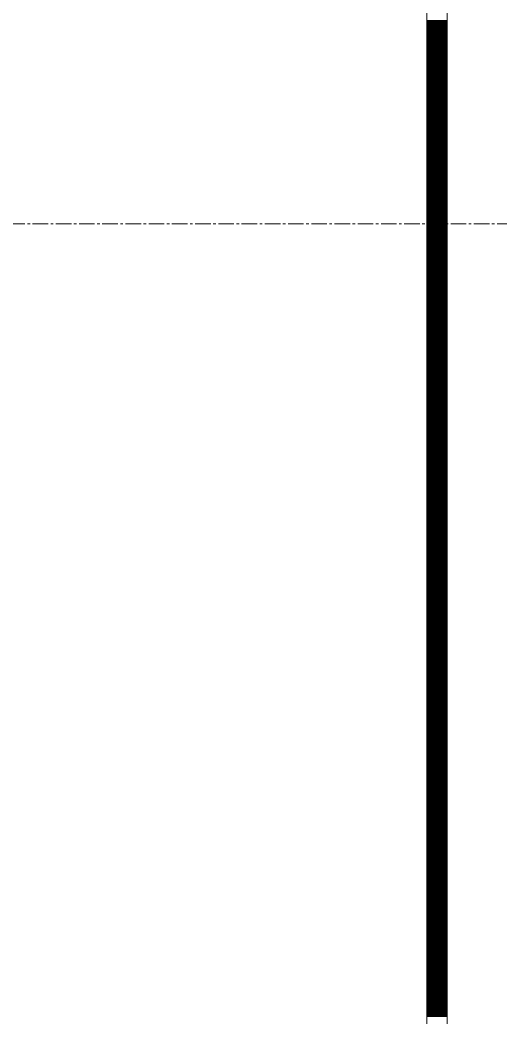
# Model space of a CAD drawing. Header units: millimetres. Extents: x 538266 to 1167394, y 114608 to 637157.
# Drawn here: x 828382 to 828973, y 209938 to 211164 of the extents above; entities that cross this region are included whole.
import ezdxf
from ezdxf.enums import TextEntityAlignment as Align

# ---------------------------------------------------------------- set-up
doc = ezdxf.new("R2010")
doc.units = ezdxf.units.MM
doc.linetypes.add('CENTER2', pattern=[28.575, 19.05, -3.175, 3.175, -3.175])
doc.linetypes.add('DASHED', pattern=[19.05, 12.7, -6.35])
doc.layers.get('Defpoints').update_dxf_attribs({"color": 140})
doc.layers.add('АР_Делит', color=120, linetype='Continuous', lineweight=0, plot=False)
doc.layers.add('АР_Тонкая', color=254, linetype='Continuous', lineweight=5)
doc.layers.add('АР_Штриховка', color=8, linetype='Continuous', lineweight=0)
doc.layers.add('РД_Оси_100', color=7, linetype='Continuous', lineweight=0, true_color=0x525252)
doc.styles.add('style1', font='ARIALN.TTF')

# ---------------------------------------------------------------- blocks, each defined once
blk = doc.blocks.new('2_этаж')
at = {"layer": 'АР_Тонкая', "color": 18, "linetype": 'Continuous', "lineweight": 5, "true_color": 0x000000}
for p, q in [((672518.6, 213213.2), (672518.6, 137013.2)), ((672543.6, 213213.2), (672543.6, 137013.2)), ((672543.6, 137013.2), (672543.6, 213213.2))]:
    blk.add_line(p, q, dxfattribs=at)
at = {"layer": 'АР_Штриховка', "color": 18, "linetype": 'Continuous', "lineweight": 0, "true_color": 0x000000}
for p, q in [((672518.6, 211163), (672543.6, 211163)), ((672518.6, 211162), (672543.6, 211162)), ((672518.6, 211161), (672543.6, 211161)), ((672518.6, 211160), (672543.6, 211160)), ((672518.6, 211159), (672543.6, 211159)), ((672518.6, 211158), (672543.6, 211158)), ((672518.6, 211157), (672543.6, 211157)), ((672518.6, 211156), (672543.6, 211156)), ((672518.6, 211155), (672543.6, 211155)), ((672518.6, 211154), (672543.6, 211154)), ((672518.6, 211153), (672543.6, 211153)), ((672518.6, 211152), (672543.6, 211152)), ((672518.6, 211151), (672543.6, 211151)), ((672518.6, 211150), (672543.6, 211150)), ((672518.6, 211149), (672543.6, 211149)), ((672518.6, 211148), (672543.6, 211148)), ((672518.6, 211147), (672543.6, 211147)), ((672518.6, 211146), (672543.6, 211146)), ((672518.6, 211145), (672543.6, 211145)), ((672518.6, 211144), (672543.6, 211144)), ((672518.6, 211143), (672543.6, 211143)), ((672518.6, 211142), (672543.6, 211142)), ((672518.6, 211141), (672543.6, 211141)), ((672518.6, 211140), (672543.6, 211140)), ((672518.6, 211139), (672543.6, 211139)), ((672518.6, 211138), (672543.6, 211138)), ((672518.6, 211137), (672543.6, 211137)), ((672518.6, 211136), (672543.6, 211136)), ((672518.6, 211135), (672543.6, 211135)), ((672518.6, 211134), (672543.6, 211134)), ((672518.6, 211133), (672543.6, 211133)), ((672518.6, 211132), (672543.6, 211132)), ((672518.6, 211131), (672543.6, 211131)), ((672518.6, 211130), (672543.6, 211130)), ((672518.6, 211129), (672543.6, 211129)), ((672518.6, 211128), (672543.6, 211128)), ((672518.6, 211127), (672543.6, 211127)), ((672518.6, 211126), (672543.6, 211126)), ((672518.6, 211125), (672543.6, 211125)), ((672518.6, 211124), (672543.6, 211124)), ((672518.6, 211123), (672543.6, 211123)), ((672518.6, 211122), (672543.6, 211122)), ((672518.6, 211121), (672543.6, 211121)), ((672518.6, 211120), (672543.6, 211120)), ((672518.6, 211119), (672543.6, 211119)), ((672518.6, 211118), (672543.6, 211118)), ((672518.6, 211117), (672543.6, 211117)), ((672518.6, 211116), (672543.6, 211116)), ((672518.6, 211115), (672543.6, 211115)), ((672518.6, 211114), (672543.6, 211114)), ((672518.6, 211113), (672543.6, 211113)), ((672518.6, 211112), (672543.6, 211112)), ((672518.6, 211111), (672543.6, 211111)), ((672518.6, 211110), (672543.6, 211110)), ((672518.6, 211109), (672543.6, 211109)), ((672518.6, 211108), (672543.6, 211108)), ((672518.6, 211107), (672543.6, 211107)), ((672518.6, 211106), (672543.6, 211106)), ((672518.6, 211105), (672543.6, 211105)), ((672518.6, 211104), (672543.6, 211104)), ((672518.6, 211103), (672543.6, 211103)), ((672518.6, 211102), (672543.6, 211102)), ((672518.6, 211101), (672543.6, 211101)), ((672518.6, 211100), (672543.6, 211100)), ((672518.6, 211099), (672543.6, 211099)), ((672518.6, 211098), (672543.6, 211098)), ((672518.6, 211097), (672543.6, 211097)), ((672518.6, 211096), (672543.6, 211096)), ((672518.6, 211095), (672543.6, 211095)), ((672518.6, 211094), (672543.6, 211094)), ((672518.6, 211093), (672543.6, 211093)), ((672518.6, 211092), (672543.6, 211092)), ((672518.6, 211091), (672543.6, 211091)), ((672518.6, 211090), (672543.6, 211090)), ((672518.6, 211089), (672543.6, 211089)), ((672518.6, 211088), (672543.6, 211088)), ((672518.6, 211087), (672543.6, 211087)), ((672518.6, 211086), (672543.6, 211086)), ((672518.6, 211085), (672543.6, 211085)), ((672518.6, 211084), (672543.6, 211084)), ((672518.6, 211083), (672543.6, 211083)), ((672518.6, 211082), (672543.6, 211082)), ((672518.6, 211081), (672543.6, 211081)), ((672518.6, 211080), (672543.6, 211080)), ((672518.6, 211079), (672543.6, 211079)), ((672518.6, 211078), (672543.6, 211078)), ((672518.6, 211077), (672543.6, 211077)), ((672518.6, 211076), (672543.6, 211076)), ((672518.6, 211075), (672543.6, 211075)), ((672518.6, 211074), (672543.6, 211074)), ((672518.6, 211073), (672543.6, 211073)), ((672518.6, 211072), (672543.6, 211072)), ((672518.6, 211071), (672543.6, 211071)), ((672518.6, 211070), (672543.6, 211070)), ((672518.6, 211069), (672543.6, 211069)), ((672518.6, 211068), (672543.6, 211068)), ((672518.6, 211067), (672543.6, 211067)), ((672518.6, 211066), (672543.6, 211066)), ((672518.6, 211065), (672543.6, 211065)), ((672518.6, 211064), (672543.6, 211064)), ((672518.6, 211063), (672543.6, 211063)), ((672518.6, 211062), (672543.6, 211062)), ((672518.6, 211061), (672543.6, 211061)), ((672518.6, 211060), (672543.6, 211060)), ((672518.6, 211059), (672543.6, 211059)), ((672518.6, 211058), (672543.6, 211058)), ((672518.6, 211057), (672543.6, 211057)), ((672518.6, 211056), (672543.6, 211056)), ((672518.6, 211055), (672543.6, 211055)), ((672518.6, 211054), (672543.6, 211054)), ((672518.6, 211053), (672543.6, 211053)), ((672518.6, 211052), (672543.6, 211052)), ((672518.6, 211051), (672543.6, 211051)), ((672518.6, 211050), (672543.6, 211050)), ((672518.6, 211049), (672543.6, 211049)), ((672518.6, 211048), (672543.6, 211048)), ((672518.6, 211047), (672543.6, 211047)), ((672518.6, 211046), (672543.6, 211046)), ((672518.6, 211045), (672543.6, 211045)), ((672518.6, 211044), (672543.6, 211044)), ((672518.6, 211043), (672543.6, 211043)), ((672518.6, 211042), (672543.6, 211042)), ((672518.6, 211041), (672543.6, 211041)), ((672518.6, 211040), (672543.6, 211040)), ((672518.6, 211039), (672543.6, 211039)), ((672518.6, 211038), (672543.6, 211038)), ((672518.6, 211037), (672543.6, 211037)), ((672518.6, 211036), (672543.6, 211036)), ((672518.6, 211035), (672543.6, 211035)), ((672518.6, 211034), (672543.6, 211034)), ((672518.6, 211033), (672543.6, 211033)), ((672518.6, 211032), (672543.6, 211032)), ((672518.6, 211031), (672543.6, 211031)), ((672518.6, 211030), (672543.6, 211030)), ((672518.6, 211029), (672543.6, 211029)), ((672518.6, 211028), (672543.6, 211028)), ((672518.6, 211027), (672543.6, 211027)), ((672518.6, 211026), (672543.6, 211026)), ((672518.6, 211025), (672543.6, 211025)), ((672518.6, 211024), (672543.6, 211024)), ((672518.6, 211023), (672543.6, 211023)), ((672518.6, 211022), (672543.6, 211022)), ((672518.6, 211021), (672543.6, 211021)), ((672518.6, 211020), (672543.6, 211020)), ((672518.6, 211019), (672543.6, 211019)), ((672518.6, 211018), (672543.6, 211018)), ((672518.6, 211017), (672543.6, 211017)), ((672518.6, 211016), (672543.6, 211016)), ((672518.6, 211015), (672543.6, 211015)), ((672518.6, 211014), (672543.6, 211014)), ((672518.6, 211013), (672543.6, 211013)), ((672518.6, 211012), (672543.6, 211012)), ((672518.6, 211011), (672543.6, 211011)), ((672518.6, 211010), (672543.6, 211010)), ((672518.6, 211009), (672543.6, 211009)), ((672518.6, 211008), (672543.6, 211008)), ((672518.6, 211007), (672543.6, 211007)), ((672518.6, 211006), (672543.6, 211006)), ((672518.6, 211005), (672543.6, 211005)), ((672518.6, 211004), (672543.6, 211004)), ((672518.6, 211003), (672543.6, 211003)), ((672518.6, 211002), (672543.6, 211002)), ((672518.6, 211001), (672543.6, 211001)), ((672518.6, 211000), (672543.6, 211000)), ((672518.6, 210999), (672543.6, 210999)), ((672518.6, 210998), (672543.6, 210998)), ((672518.6, 210997), (672543.6, 210997)), ((672518.6, 210996), (672543.6, 210996)), ((672518.6, 210995), (672543.6, 210995)), ((672518.6, 210994), (672543.6, 210994)), ((672518.6, 210993), (672543.6, 210993)), ((672518.6, 210992), (672543.6, 210992)), ((672518.6, 210991), (672543.6, 210991)), ((672518.6, 210990), (672543.6, 210990)), ((672518.6, 210989), (672543.6, 210989)), ((672518.6, 210988), (672543.6, 210988)), ((672518.6, 210987), (672543.6, 210987)), ((672518.6, 210986), (672543.6, 210986)), ((672518.6, 210985), (672543.6, 210985)), ((672518.6, 210984), (672543.6, 210984)), ((672518.6, 210983), (672543.6, 210983)), ((672518.6, 210982), (672543.6, 210982)), ((672518.6, 210981), (672543.6, 210981)), ((672518.6, 210980), (672543.6, 210980)), ((672518.6, 210979), (672543.6, 210979)), ((672518.6, 210978), (672543.6, 210978)), ((672518.6, 210977), (672543.6, 210977)), ((672518.6, 210976), (672543.6, 210976)), ((672518.6, 210975), (672543.6, 210975)), ((672518.6, 210974), (672543.6, 210974)), ((672518.6, 210973), (672543.6, 210973)), ((672518.6, 210972), (672543.6, 210972)), ((672518.6, 210971), (672543.6, 210971)), ((672518.6, 210970), (672543.6, 210970)), ((672518.6, 210969), (672543.6, 210969)), ((672518.6, 210968), (672543.6, 210968)), ((672518.6, 210967), (672543.6, 210967)), ((672518.6, 210966), (672543.6, 210966)), ((672518.6, 210965), (672543.6, 210965)), ((672518.6, 210964), (672543.6, 210964)), ((672518.6, 210963), (672543.6, 210963)), ((672518.6, 210962), (672543.6, 210962)), ((672518.6, 210961), (672543.6, 210961)), ((672518.6, 210960), (672543.6, 210960)), ((672518.6, 210959), (672543.6, 210959)), ((672518.6, 210958), (672543.6, 210958)), ((672518.6, 210957), (672543.6, 210957)), ((672518.6, 210956), (672543.6, 210956)), ((672518.6, 210955), (672543.6, 210955)), ((672518.6, 210954), (672543.6, 210954)), ((672518.6, 210953), (672543.6, 210953)), ((672518.6, 210952), (672543.6, 210952)), ((672518.6, 210951), (672543.6, 210951)), ((672518.6, 210950), (672543.6, 210950)), ((672518.6, 210949), (672543.6, 210949)), ((672518.6, 210948), (672543.6, 210948)), ((672518.6, 210947), (672543.6, 210947)), ((672518.6, 210946), (672543.6, 210946)), ((672518.6, 210945), (672543.6, 210945)), ((672518.6, 210944), (672543.6, 210944)), ((672518.6, 210943), (672543.6, 210943)), ((672518.6, 210942), (672543.6, 210942)), ((672518.6, 210941), (672543.6, 210941)), ((672518.6, 210940), (672543.6, 210940)), ((672518.6, 210939), (672543.6, 210939)), ((672518.6, 210938), (672543.6, 210938)), ((672518.6, 210937), (672543.6, 210937)), ((672518.6, 210936), (672543.6, 210936)), ((672518.6, 210935), (672543.6, 210935)), ((672518.6, 210934), (672543.6, 210934)), ((672518.6, 210933), (672543.6, 210933)), ((672518.6, 210932), (672543.6, 210932)), ((672518.6, 210931), (672543.6, 210931)), ((672518.6, 210930), (672543.6, 210930)), ((672518.6, 210929), (672543.6, 210929)), ((672518.6, 210928), (672543.6, 210928)), ((672518.6, 210927), (672543.6, 210927)), ((672518.6, 210926), (672543.6, 210926)), ((672518.6, 210925), (672543.6, 210925)), ((672518.6, 210924), (672543.6, 210924)), ((672518.6, 210923), (672543.6, 210923)), ((672518.6, 210922), (672543.6, 210922)), ((672518.6, 210921), (672543.6, 210921)), ((672518.6, 210920), (672543.6, 210920)), ((672518.6, 210919), (672543.6, 210919)), ((672518.6, 210918), (672543.6, 210918)), ((672518.6, 210917), (672543.6, 210917)), ((672518.6, 210916), (672543.6, 210916)), ((672518.6, 210915), (672543.6, 210915)), ((672518.6, 210914), (672543.6, 210914)), ((672518.6, 210913), (672543.6, 210913)), ((672518.6, 210912), (672543.6, 210912)), ((672518.6, 210911), (672543.6, 210911)), ((672518.6, 210910), (672543.6, 210910)), ((672518.6, 210909), (672543.6, 210909)), ((672518.6, 210908), (672543.6, 210908)), ((672518.6, 210907), (672543.6, 210907)), ((672518.6, 210906), (672543.6, 210906)), ((672518.6, 210905), (672543.6, 210905)), ((672518.6, 210904), (672543.6, 210904)), ((672518.6, 210903), (672543.6, 210903)), ((672518.6, 210902), (672543.6, 210902)), ((672518.6, 210901), (672543.6, 210901)), ((672518.6, 210900), (672543.6, 210900)), ((672518.6, 210899), (672543.6, 210899)), ((672518.6, 210898), (672543.6, 210898)), ((672518.6, 210897), (672543.6, 210897)), ((672518.6, 210896), (672543.6, 210896)), ((672518.6, 210895), (672543.6, 210895)), ((672518.6, 210894), (672543.6, 210894)), ((672518.6, 210893), (672543.6, 210893)), ((672518.6, 210892), (672543.6, 210892)), ((672518.6, 210891), (672543.6, 210891)), ((672518.6, 210890), (672543.6, 210890)), ((672518.6, 210889), (672543.6, 210889)), ((672518.6, 210888), (672543.6, 210888)), ((672518.6, 210887), (672543.6, 210887)), ((672518.6, 210886), (672543.6, 210886)), ((672518.6, 210885), (672543.6, 210885)), ((672518.6, 210884), (672543.6, 210884)), ((672518.6, 210883), (672543.6, 210883)), ((672518.6, 210882), (672543.6, 210882)), ((672518.6, 210881), (672543.6, 210881)), ((672518.6, 210880), (672543.6, 210880)), ((672518.6, 210879), (672543.6, 210879)), ((672518.6, 210878), (672543.6, 210878)), ((672518.6, 210877), (672543.6, 210877)), ((672518.6, 210876), (672543.6, 210876)), ((672518.6, 210875), (672543.6, 210875)), ((672518.6, 210874), (672543.6, 210874)), ((672518.6, 210873), (672543.6, 210873)), ((672518.6, 210872), (672543.6, 210872)), ((672518.6, 210871), (672543.6, 210871)), ((672518.6, 210870), (672543.6, 210870)), ((672518.6, 210869), (672543.6, 210869)), ((672518.6, 210868), (672543.6, 210868)), ((672518.6, 210867), (672543.6, 210867)), ((672518.6, 210866), (672543.6, 210866)), ((672518.6, 210865), (672543.6, 210865)), ((672518.6, 210864), (672543.6, 210864)), ((672518.6, 210863), (672543.6, 210863)), ((672518.6, 210862), (672543.6, 210862)), ((672518.6, 210861), (672543.6, 210861)), ((672518.6, 210860), (672543.6, 210860)), ((672518.6, 210859), (672543.6, 210859)), ((672518.6, 210858), (672543.6, 210858)), ((672518.6, 210857), (672543.6, 210857)), ((672518.6, 210856), (672543.6, 210856)), ((672518.6, 210855), (672543.6, 210855)), ((672518.6, 210854), (672543.6, 210854)), ((672518.6, 210853), (672543.6, 210853)), ((672518.6, 210852), (672543.6, 210852)), ((672518.6, 210851), (672543.6, 210851)), ((672518.6, 210850), (672543.6, 210850)), ((672518.6, 210849), (672543.6, 210849)), ((672518.6, 210848), (672543.6, 210848)), ((672518.6, 210847), (672543.6, 210847)), ((672518.6, 210846), (672543.6, 210846)), ((672518.6, 210845), (672543.6, 210845)), ((672518.6, 210844), (672543.6, 210844)), ((672518.6, 210843), (672543.6, 210843)), ((672518.6, 210842), (672543.6, 210842)), ((672518.6, 210841), (672543.6, 210841)), ((672518.6, 210840), (672543.6, 210840)), ((672518.6, 210839), (672543.6, 210839)), ((672518.6, 210838), (672543.6, 210838)), ((672518.6, 210837), (672543.6, 210837)), ((672518.6, 210836), (672543.6, 210836)), ((672518.6, 210835), (672543.6, 210835)), ((672518.6, 210834), (672543.6, 210834)), ((672518.6, 210833), (672543.6, 210833)), ((672518.6, 210832), (672543.6, 210832)), ((672518.6, 210831), (672543.6, 210831)), ((672518.6, 210830), (672543.6, 210830)), ((672518.6, 210829), (672543.6, 210829)), ((672518.6, 210828), (672543.6, 210828)), ((672518.6, 210827), (672543.6, 210827)), ((672518.6, 210826), (672543.6, 210826)), ((672518.6, 210825), (672543.6, 210825)), ((672518.6, 210824), (672543.6, 210824)), ((672518.6, 210823), (672543.6, 210823)), ((672518.6, 210822), (672543.6, 210822)), ((672518.6, 210821), (672543.6, 210821)), ((672518.6, 210820), (672543.6, 210820)), ((672518.6, 210819), (672543.6, 210819)), ((672518.6, 210818), (672543.6, 210818)), ((672518.6, 210817), (672543.6, 210817)), ((672518.6, 210816), (672543.6, 210816)), ((672518.6, 210815), (672543.6, 210815)), ((672518.6, 210814), (672543.6, 210814)), ((672518.6, 210813), (672543.6, 210813)), ((672518.6, 210812), (672543.6, 210812)), ((672518.6, 210811), (672543.6, 210811)), ((672518.6, 210810), (672543.6, 210810)), ((672518.6, 210809), (672543.6, 210809)), ((672518.6, 210808), (672543.6, 210808)), ((672518.6, 210807), (672543.6, 210807)), ((672518.6, 210806), (672543.6, 210806)), ((672518.6, 210805), (672543.6, 210805)), ((672518.6, 210804), (672543.6, 210804)), ((672518.6, 210803), (672543.6, 210803)), ((672518.6, 210802), (672543.6, 210802)), ((672518.6, 210801), (672543.6, 210801)), ((672518.6, 210800), (672543.6, 210800)), ((672518.6, 210799), (672543.6, 210799)), ((672518.6, 210798), (672543.6, 210798)), ((672518.6, 210797), (672543.6, 210797)), ((672518.6, 210796), (672543.6, 210796)), ((672518.6, 210795), (672543.6, 210795)), ((672518.6, 210794), (672543.6, 210794)), ((672518.6, 210793), (672543.6, 210793)), ((672518.6, 210792), (672543.6, 210792)), ((672518.6, 210791), (672543.6, 210791)), ((672518.6, 210790), (672543.6, 210790)), ((672518.6, 210789), (672543.6, 210789)), ((672518.6, 210788), (672543.6, 210788)), ((672518.6, 210787), (672543.6, 210787)), ((672518.6, 210786), (672543.6, 210786)), ((672518.6, 210785), (672543.6, 210785)), ((672518.6, 210784), (672543.6, 210784)), ((672518.6, 210783), (672543.6, 210783)), ((672518.6, 210782), (672543.6, 210782)), ((672518.6, 210781), (672543.6, 210781)), ((672518.6, 210780), (672543.6, 210780)), ((672518.6, 210779), (672543.6, 210779)), ((672518.6, 210778), (672543.6, 210778)), ((672518.6, 210777), (672543.6, 210777)), ((672518.6, 210776), (672543.6, 210776)), ((672518.6, 210775), (672543.6, 210775)), ((672518.6, 210774), (672543.6, 210774)), ((672518.6, 210773), (672543.6, 210773)), ((672518.6, 210772), (672543.6, 210772)), ((672518.6, 210771), (672543.6, 210771)), ((672518.6, 210770), (672543.6, 210770)), ((672518.6, 210769), (672543.6, 210769)), ((672518.6, 210768), (672543.6, 210768)), ((672518.6, 210767), (672543.6, 210767)), ((672518.6, 210766), (672543.6, 210766)), ((672518.6, 210765), (672543.6, 210765)), ((672518.6, 210764), (672543.6, 210764)), ((672518.6, 210763), (672543.6, 210763)), ((672518.6, 210762), (672543.6, 210762)), ((672518.6, 210761), (672543.6, 210761)), ((672518.6, 210760), (672543.6, 210760)), ((672518.6, 210759), (672543.6, 210759)), ((672518.6, 210758), (672543.6, 210758)), ((672518.6, 210757), (672543.6, 210757)), ((672518.6, 210756), (672543.6, 210756)), ((672518.6, 210755), (672543.6, 210755)), ((672518.6, 210754), (672543.6, 210754)), ((672518.6, 210753), (672543.6, 210753)), ((672518.6, 210752), (672543.6, 210752)), ((672518.6, 210751), (672543.6, 210751)), ((672518.6, 210750), (672543.6, 210750)), ((672518.6, 210749), (672543.6, 210749)), ((672518.6, 210748), (672543.6, 210748)), ((672518.6, 210747), (672543.6, 210747)), ((672518.6, 210746), (672543.6, 210746)), ((672518.6, 210745), (672543.6, 210745)), ((672518.6, 210744), (672543.6, 210744)), ((672518.6, 210743), (672543.6, 210743)), ((672518.6, 210742), (672543.6, 210742)), ((672518.6, 210741), (672543.6, 210741)), ((672518.6, 210740), (672543.6, 210740)), ((672518.6, 210739), (672543.6, 210739)), ((672518.6, 210738), (672543.6, 210738)), ((672518.6, 210737), (672543.6, 210737)), ((672518.6, 210736), (672543.6, 210736)), ((672518.6, 210735), (672543.6, 210735)), ((672518.6, 210734), (672543.6, 210734)), ((672518.6, 210733), (672543.6, 210733)), ((672518.6, 210732), (672543.6, 210732)), ((672518.6, 210731), (672543.6, 210731)), ((672518.6, 210730), (672543.6, 210730)), ((672518.6, 210729), (672543.6, 210729)), ((672518.6, 210728), (672543.6, 210728)), ((672518.6, 210727), (672543.6, 210727)), ((672518.6, 210726), (672543.6, 210726)), ((672518.6, 210725), (672543.6, 210725)), ((672518.6, 210724), (672543.6, 210724)), ((672518.6, 210723), (672543.6, 210723)), ((672518.6, 210722), (672543.6, 210722)), ((672518.6, 210721), (672543.6, 210721)), ((672518.6, 210720), (672543.6, 210720)), ((672518.6, 210719), (672543.6, 210719)), ((672518.6, 210718), (672543.6, 210718)), ((672518.6, 210717), (672543.6, 210717)), ((672518.6, 210716), (672543.6, 210716)), ((672518.6, 210715), (672543.6, 210715)), ((672518.6, 210714), (672543.6, 210714)), ((672518.6, 210713), (672543.6, 210713)), ((672518.6, 210712), (672543.6, 210712)), ((672518.6, 210711), (672543.6, 210711)), ((672518.6, 210710), (672543.6, 210710)), ((672518.6, 210709), (672543.6, 210709)), ((672518.6, 210708), (672543.6, 210708)), ((672518.6, 210707), (672543.6, 210707)), ((672518.6, 210706), (672543.6, 210706)), ((672518.6, 210705), (672543.6, 210705)), ((672518.6, 210704), (672543.6, 210704)), ((672518.6, 210703), (672543.6, 210703)), ((672518.6, 210702), (672543.6, 210702)), ((672518.6, 210701), (672543.6, 210701)), ((672518.6, 210700), (672543.6, 210700)), ((672518.6, 210699), (672543.6, 210699)), ((672518.6, 210698), (672543.6, 210698)), ((672518.6, 210697), (672543.6, 210697)), ((672518.6, 210696), (672543.6, 210696)), ((672518.6, 210695), (672543.6, 210695)), ((672518.6, 210694), (672543.6, 210694)), ((672518.6, 210693), (672543.6, 210693)), ((672518.6, 210692), (672543.6, 210692)), ((672518.6, 210691), (672543.6, 210691)), ((672518.6, 210690), (672543.6, 210690)), ((672518.6, 210689), (672543.6, 210689)), ((672518.6, 210688), (672543.6, 210688)), ((672518.6, 210687), (672543.6, 210687)), ((672518.6, 210686), (672543.6, 210686)), ((672518.6, 210685), (672543.6, 210685)), ((672518.6, 210684), (672543.6, 210684)), ((672518.6, 210683), (672543.6, 210683)), ((672518.6, 210682), (672543.6, 210682)), ((672518.6, 210681), (672543.6, 210681)), ((672518.6, 210680), (672543.6, 210680)), ((672518.6, 210679), (672543.6, 210679)), ((672518.6, 210678), (672543.6, 210678)), ((672518.6, 210677), (672543.6, 210677)), ((672518.6, 210676), (672543.6, 210676)), ((672518.6, 210675), (672543.6, 210675)), ((672518.6, 210674), (672543.6, 210674)), ((672518.6, 210673), (672543.6, 210673)), ((672518.6, 210672), (672543.6, 210672)), ((672518.6, 210671), (672543.6, 210671)), ((672518.6, 210670), (672543.6, 210670)), ((672518.6, 210669), (672543.6, 210669)), ((672518.6, 210668), (672543.6, 210668)), ((672518.6, 210667), (672543.6, 210667)), ((672518.6, 210666), (672543.6, 210666)), ((672518.6, 210665), (672543.6, 210665)), ((672518.6, 210664), (672543.6, 210664)), ((672518.6, 210663), (672543.6, 210663)), ((672518.6, 210662), (672543.6, 210662)), ((672518.6, 210661), (672543.6, 210661)), ((672518.6, 210660), (672543.6, 210660)), ((672518.6, 210659), (672543.6, 210659)), ((672518.6, 210658), (672543.6, 210658)), ((672518.6, 210657), (672543.6, 210657)), ((672518.6, 210656), (672543.6, 210656)), ((672518.6, 210655), (672543.6, 210655)), ((672518.6, 210654), (672543.6, 210654)), ((672518.6, 210653), (672543.6, 210653)), ((672518.6, 210652), (672543.6, 210652)), ((672518.6, 210651), (672543.6, 210651)), ((672518.6, 210650), (672543.6, 210650)), ((672518.6, 210649), (672543.6, 210649)), ((672518.6, 210648), (672543.6, 210648)), ((672518.6, 210647), (672543.6, 210647)), ((672518.6, 210646), (672543.6, 210646)), ((672518.6, 210645), (672543.6, 210645)), ((672518.6, 210644), (672543.6, 210644)), ((672518.6, 210643), (672543.6, 210643)), ((672518.6, 210642), (672543.6, 210642)), ((672518.6, 210641), (672543.6, 210641)), ((672518.6, 210640), (672543.6, 210640)), ((672518.6, 210639), (672543.6, 210639)), ((672518.6, 210638), (672543.6, 210638)), ((672518.6, 210637), (672543.6, 210637)), ((672518.6, 210636), (672543.6, 210636)), ((672518.6, 210635), (672543.6, 210635)), ((672518.6, 210634), (672543.6, 210634)), ((672518.6, 210633), (672543.6, 210633)), ((672518.6, 210632), (672543.6, 210632)), ((672518.6, 210631), (672543.6, 210631)), ((672518.6, 210630), (672543.6, 210630)), ((672518.6, 210629), (672543.6, 210629)), ((672518.6, 210628), (672543.6, 210628)), ((672518.6, 210627), (672543.6, 210627)), ((672518.6, 210626), (672543.6, 210626)), ((672518.6, 210625), (672543.6, 210625)), ((672518.6, 210624), (672543.6, 210624)), ((672518.6, 210623), (672543.6, 210623)), ((672518.6, 210622), (672543.6, 210622)), ((672518.6, 210621), (672543.6, 210621)), ((672518.6, 210620), (672543.6, 210620)), ((672518.6, 210619), (672543.6, 210619)), ((672518.6, 210618), (672543.6, 210618)), ((672518.6, 210617), (672543.6, 210617)), ((672518.6, 210616), (672543.6, 210616)), ((672518.6, 210615), (672543.6, 210615)), ((672518.6, 210614), (672543.6, 210614)), ((672518.6, 210613), (672543.6, 210613)), ((672518.6, 210612), (672543.6, 210612)), ((672518.6, 210611), (672543.6, 210611)), ((672518.6, 210610), (672543.6, 210610)), ((672518.6, 210609), (672543.6, 210609)), ((672518.6, 210608), (672543.6, 210608)), ((672518.6, 210607), (672543.6, 210607)), ((672518.6, 210606), (672543.6, 210606)), ((672518.6, 210605), (672543.6, 210605)), ((672518.6, 210604), (672543.6, 210604)), ((672518.6, 210603), (672543.6, 210603)), ((672518.6, 210602), (672543.6, 210602)), ((672518.6, 210601), (672543.6, 210601)), ((672518.6, 210600), (672543.6, 210600)), ((672518.6, 210599), (672543.6, 210599)), ((672518.6, 210598), (672543.6, 210598)), ((672518.6, 210597), (672543.6, 210597)), ((672518.6, 210596), (672543.6, 210596)), ((672518.6, 210595), (672543.6, 210595)), ((672518.6, 210594), (672543.6, 210594)), ((672518.6, 210593), (672543.6, 210593)), ((672518.6, 210592), (672543.6, 210592)), ((672518.6, 210591), (672543.6, 210591)), ((672518.6, 210590), (672543.6, 210590)), ((672518.6, 210589), (672543.6, 210589)), ((672518.6, 210588), (672543.6, 210588)), ((672518.6, 210587), (672543.6, 210587)), ((672518.6, 210586), (672543.6, 210586)), ((672518.6, 210585), (672543.6, 210585)), ((672518.6, 210584), (672543.6, 210584)), ((672518.6, 210583), (672543.6, 210583)), ((672518.6, 210582), (672543.6, 210582)), ((672518.6, 210581), (672543.6, 210581)), ((672518.6, 210580), (672543.6, 210580)), ((672518.6, 210579), (672543.6, 210579)), ((672518.6, 210578), (672543.6, 210578)), ((672518.6, 210577), (672543.6, 210577)), ((672518.6, 210576), (672543.6, 210576)), ((672518.6, 210575), (672543.6, 210575)), ((672518.6, 210574), (672543.6, 210574)), ((672518.6, 210573), (672543.6, 210573)), ((672518.6, 210572), (672543.6, 210572)), ((672518.6, 210571), (672543.6, 210571)), ((672518.6, 210570), (672543.6, 210570)), ((672518.6, 210569), (672543.6, 210569)), ((672518.6, 210568), (672543.6, 210568)), ((672518.6, 210567), (672543.6, 210567)), ((672518.6, 210566), (672543.6, 210566)), ((672518.6, 210565), (672543.6, 210565)), ((672518.6, 210564), (672543.6, 210564)), ((672518.6, 210563), (672543.6, 210563)), ((672518.6, 210562), (672543.6, 210562)), ((672518.6, 210561), (672543.6, 210561)), ((672518.6, 210560), (672543.6, 210560)), ((672518.6, 210559), (672543.6, 210559)), ((672518.6, 210558), (672543.6, 210558)), ((672518.6, 210557), (672543.6, 210557)), ((672518.6, 210556), (672543.6, 210556)), ((672518.6, 210555), (672543.6, 210555)), ((672518.6, 210554), (672543.6, 210554)), ((672518.6, 210553), (672543.6, 210553)), ((672518.6, 210552), (672543.6, 210552)), ((672518.6, 210551), (672543.6, 210551)), ((672518.6, 210550), (672543.6, 210550)), ((672518.6, 210549), (672543.6, 210549)), ((672518.6, 210548), (672543.6, 210548)), ((672518.6, 210547), (672543.6, 210547)), ((672518.6, 210546), (672543.6, 210546)), ((672518.6, 210545), (672543.6, 210545)), ((672518.6, 210544), (672543.6, 210544)), ((672518.6, 210543), (672543.6, 210543)), ((672518.6, 210542), (672543.6, 210542)), ((672518.6, 210541), (672543.6, 210541)), ((672518.6, 210540), (672543.6, 210540)), ((672518.6, 210539), (672543.6, 210539)), ((672518.6, 210538), (672543.6, 210538)), ((672518.6, 210537), (672543.6, 210537)), ((672518.6, 210536), (672543.6, 210536)), ((672518.6, 210535), (672543.6, 210535)), ((672518.6, 210534), (672543.6, 210534)), ((672518.6, 210533), (672543.6, 210533)), ((672518.6, 210532), (672543.6, 210532)), ((672518.6, 210531), (672543.6, 210531)), ((672518.6, 210530), (672543.6, 210530)), ((672518.6, 210529), (672543.6, 210529)), ((672518.6, 210528), (672543.6, 210528)), ((672518.6, 210527), (672543.6, 210527)), ((672518.6, 210526), (672543.6, 210526)), ((672518.6, 210525), (672543.6, 210525)), ((672518.6, 210524), (672543.6, 210524)), ((672518.6, 210523), (672543.6, 210523)), ((672518.6, 210522), (672543.6, 210522)), ((672518.6, 210521), (672543.6, 210521)), ((672518.6, 210520), (672543.6, 210520)), ((672518.6, 210519), (672543.6, 210519)), ((672518.6, 210518), (672543.6, 210518)), ((672518.6, 210517), (672543.6, 210517)), ((672518.6, 210516), (672543.6, 210516)), ((672518.6, 210515), (672543.6, 210515)), ((672518.6, 210514), (672543.6, 210514)), ((672518.6, 210513), (672543.6, 210513)), ((672518.6, 210512), (672543.6, 210512)), ((672518.6, 210511), (672543.6, 210511)), ((672518.6, 210510), (672543.6, 210510)), ((672518.6, 210509), (672543.6, 210509)), ((672518.6, 210508), (672543.6, 210508)), ((672518.6, 210507), (672543.6, 210507)), ((672518.6, 210506), (672543.6, 210506)), ((672518.6, 210505), (672543.6, 210505)), ((672518.6, 210504), (672543.6, 210504)), ((672518.6, 210503), (672543.6, 210503)), ((672518.6, 210502), (672543.6, 210502)), ((672518.6, 210501), (672543.6, 210501)), ((672518.6, 210500), (672543.6, 210500)), ((672518.6, 210499), (672543.6, 210499)), ((672518.6, 210498), (672543.6, 210498)), ((672518.6, 210497), (672543.6, 210497)), ((672518.6, 210496), (672543.6, 210496)), ((672518.6, 210495), (672543.6, 210495)), ((672518.6, 210494), (672543.6, 210494)), ((672518.6, 210493), (672543.6, 210493)), ((672518.6, 210492), (672543.6, 210492)), ((672518.6, 210491), (672543.6, 210491)), ((672518.6, 210490), (672543.6, 210490)), ((672518.6, 210489), (672543.6, 210489)), ((672518.6, 210488), (672543.6, 210488)), ((672518.6, 210487), (672543.6, 210487)), ((672518.6, 210486), (672543.6, 210486)), ((672518.6, 210485), (672543.6, 210485)), ((672518.6, 210484), (672543.6, 210484)), ((672518.6, 210483), (672543.6, 210483)), ((672518.6, 210482), (672543.6, 210482)), ((672518.6, 210481), (672543.6, 210481)), ((672518.6, 210480), (672543.6, 210480)), ((672518.6, 210479), (672543.6, 210479)), ((672518.6, 210478), (672543.6, 210478)), ((672518.6, 210477), (672543.6, 210477)), ((672518.6, 210476), (672543.6, 210476)), ((672518.6, 210475), (672543.6, 210475)), ((672518.6, 210474), (672543.6, 210474)), ((672518.6, 210473), (672543.6, 210473)), ((672518.6, 210472), (672543.6, 210472)), ((672518.6, 210471), (672543.6, 210471)), ((672518.6, 210470), (672543.6, 210470)), ((672518.6, 210469), (672543.6, 210469)), ((672518.6, 210468), (672543.6, 210468)), ((672518.6, 210467), (672543.6, 210467)), ((672518.6, 210466), (672543.6, 210466)), ((672518.6, 210465), (672543.6, 210465)), ((672518.6, 210464), (672543.6, 210464)), ((672518.6, 210463), (672543.6, 210463)), ((672518.6, 210462), (672543.6, 210462)), ((672518.6, 210461), (672543.6, 210461)), ((672518.6, 210460), (672543.6, 210460)), ((672518.6, 210459), (672543.6, 210459)), ((672518.6, 210458), (672543.6, 210458)), ((672518.6, 210457), (672543.6, 210457)), ((672518.6, 210456), (672543.6, 210456)), ((672518.6, 210455), (672543.6, 210455)), ((672518.6, 210454), (672543.6, 210454)), ((672518.6, 210453), (672543.6, 210453)), ((672518.6, 210452), (672543.6, 210452)), ((672518.6, 210451), (672543.6, 210451)), ((672518.6, 210450), (672543.6, 210450)), ((672518.6, 210449), (672543.6, 210449)), ((672518.6, 210448), (672543.6, 210448)), ((672518.6, 210447), (672543.6, 210447)), ((672518.6, 210446), (672543.6, 210446)), ((672518.6, 210445), (672543.6, 210445)), ((672518.6, 210444), (672543.6, 210444)), ((672518.6, 210443), (672543.6, 210443)), ((672518.6, 210442), (672543.6, 210442)), ((672518.6, 210441), (672543.6, 210441)), ((672518.6, 210440), (672543.6, 210440)), ((672518.6, 210439), (672543.6, 210439)), ((672518.6, 210438), (672543.6, 210438)), ((672518.6, 210437), (672543.6, 210437)), ((672518.6, 210436), (672543.6, 210436)), ((672518.6, 210435), (672543.6, 210435)), ((672518.6, 210434), (672543.6, 210434)), ((672518.6, 210433), (672543.6, 210433)), ((672518.6, 210432), (672543.6, 210432)), ((672518.6, 210431), (672543.6, 210431)), ((672518.6, 210430), (672543.6, 210430)), ((672518.6, 210429), (672543.6, 210429)), ((672518.6, 210428), (672543.6, 210428)), ((672518.6, 210427), (672543.6, 210427)), ((672518.6, 210426), (672543.6, 210426)), ((672518.6, 210425), (672543.6, 210425)), ((672518.6, 210424), (672543.6, 210424)), ((672518.6, 210423), (672543.6, 210423)), ((672518.6, 210422), (672543.6, 210422)), ((672518.6, 210421), (672543.6, 210421)), ((672518.6, 210420), (672543.6, 210420)), ((672518.6, 210419), (672543.6, 210419)), ((672518.6, 210418), (672543.6, 210418)), ((672518.6, 210417), (672543.6, 210417)), ((672518.6, 210416), (672543.6, 210416)), ((672518.6, 210415), (672543.6, 210415)), ((672518.6, 210414), (672543.6, 210414)), ((672518.6, 210413), (672543.6, 210413)), ((672518.6, 210412), (672543.6, 210412)), ((672518.6, 210411), (672543.6, 210411)), ((672518.6, 210410), (672543.6, 210410)), ((672518.6, 210409), (672543.6, 210409)), ((672518.6, 210408), (672543.6, 210408)), ((672518.6, 210407), (672543.6, 210407)), ((672518.6, 210406), (672543.6, 210406)), ((672518.6, 210405), (672543.6, 210405)), ((672518.6, 210404), (672543.6, 210404)), ((672518.6, 210403), (672543.6, 210403)), ((672518.6, 210402), (672543.6, 210402)), ((672518.6, 210401), (672543.6, 210401)), ((672518.6, 210400), (672543.6, 210400)), ((672518.6, 210399), (672543.6, 210399)), ((672518.6, 210398), (672543.6, 210398)), ((672518.6, 210397), (672543.6, 210397)), ((672518.6, 210396), (672543.6, 210396)), ((672518.6, 210395), (672543.6, 210395)), ((672518.6, 210394), (672543.6, 210394)), ((672518.6, 210393), (672543.6, 210393)), ((672518.6, 210392), (672543.6, 210392)), ((672518.6, 210391), (672543.6, 210391)), ((672518.6, 210390), (672543.6, 210390)), ((672518.6, 210389), (672543.6, 210389)), ((672518.6, 210388), (672543.6, 210388)), ((672518.6, 210387), (672543.6, 210387)), ((672518.6, 210386), (672543.6, 210386)), ((672518.6, 210385), (672543.6, 210385)), ((672518.6, 210384), (672543.6, 210384)), ((672518.6, 210383), (672543.6, 210383)), ((672518.6, 210382), (672543.6, 210382)), ((672518.6, 210381), (672543.6, 210381)), ((672518.6, 210380), (672543.6, 210380)), ((672518.6, 210379), (672543.6, 210379)), ((672518.6, 210378), (672543.6, 210378)), ((672518.6, 210377), (672543.6, 210377)), ((672518.6, 210376), (672543.6, 210376)), ((672518.6, 210375), (672543.6, 210375)), ((672518.6, 210374), (672543.6, 210374)), ((672518.6, 210373), (672543.6, 210373)), ((672518.6, 210372), (672543.6, 210372)), ((672518.6, 210371), (672543.6, 210371)), ((672518.6, 210370), (672543.6, 210370)), ((672518.6, 210369), (672543.6, 210369)), ((672518.6, 210368), (672543.6, 210368)), ((672518.6, 210367), (672543.6, 210367)), ((672518.6, 210366), (672543.6, 210366)), ((672518.6, 210365), (672543.6, 210365)), ((672518.6, 210364), (672543.6, 210364)), ((672518.6, 210363), (672543.6, 210363)), ((672518.6, 210362), (672543.6, 210362)), ((672518.6, 210361), (672543.6, 210361)), ((672518.6, 210360), (672543.6, 210360)), ((672518.6, 210359), (672543.6, 210359)), ((672518.6, 210358), (672543.6, 210358)), ((672518.6, 210357), (672543.6, 210357)), ((672518.6, 210356), (672543.6, 210356)), ((672518.6, 210355), (672543.6, 210355)), ((672518.6, 210354), (672543.6, 210354)), ((672518.6, 210353), (672543.6, 210353)), ((672518.6, 210352), (672543.6, 210352)), ((672518.6, 210351), (672543.6, 210351)), ((672518.6, 210350), (672543.6, 210350)), ((672518.6, 210349), (672543.6, 210349)), ((672518.6, 210348), (672543.6, 210348)), ((672518.6, 210347), (672543.6, 210347)), ((672518.6, 210346), (672543.6, 210346)), ((672518.6, 210345), (672543.6, 210345)), ((672518.6, 210344), (672543.6, 210344)), ((672518.6, 210343), (672543.6, 210343)), ((672518.6, 210342), (672543.6, 210342)), ((672518.6, 210341), (672543.6, 210341)), ((672518.6, 210340), (672543.6, 210340)), ((672518.6, 210339), (672543.6, 210339)), ((672518.6, 210338), (672543.6, 210338)), ((672518.6, 210337), (672543.6, 210337)), ((672518.6, 210336), (672543.6, 210336)), ((672518.6, 210335), (672543.6, 210335)), ((672518.6, 210334), (672543.6, 210334)), ((672518.6, 210333), (672543.6, 210333)), ((672518.6, 210332), (672543.6, 210332)), ((672518.6, 210331), (672543.6, 210331)), ((672518.6, 210330), (672543.6, 210330)), ((672518.6, 210329), (672543.6, 210329)), ((672518.6, 210328), (672543.6, 210328)), ((672518.6, 210327), (672543.6, 210327)), ((672518.6, 210326), (672543.6, 210326)), ((672518.6, 210325), (672543.6, 210325)), ((672518.6, 210324), (672543.6, 210324)), ((672518.6, 210323), (672543.6, 210323)), ((672518.6, 210322), (672543.6, 210322)), ((672518.6, 210321), (672543.6, 210321)), ((672518.6, 210320), (672543.6, 210320)), ((672518.6, 210319), (672543.6, 210319)), ((672518.6, 210318), (672543.6, 210318)), ((672518.6, 210317), (672543.6, 210317)), ((672518.6, 210316), (672543.6, 210316)), ((672518.6, 210315), (672543.6, 210315)), ((672518.6, 210314), (672543.6, 210314)), ((672518.6, 210313), (672543.6, 210313)), ((672518.6, 210312), (672543.6, 210312)), ((672518.6, 210311), (672543.6, 210311)), ((672518.6, 210310), (672543.6, 210310)), ((672518.6, 210309), (672543.6, 210309)), ((672518.6, 210308), (672543.6, 210308)), ((672518.6, 210307), (672543.6, 210307)), ((672518.6, 210306), (672543.6, 210306)), ((672518.6, 210305), (672543.6, 210305)), ((672518.6, 210304), (672543.6, 210304)), ((672518.6, 210303), (672543.6, 210303)), ((672518.6, 210302), (672543.6, 210302)), ((672518.6, 210301), (672543.6, 210301)), ((672518.6, 210300), (672543.6, 210300)), ((672518.6, 210299), (672543.6, 210299)), ((672518.6, 210298), (672543.6, 210298)), ((672518.6, 210297), (672543.6, 210297)), ((672518.6, 210296), (672543.6, 210296)), ((672518.6, 210295), (672543.6, 210295)), ((672518.6, 210294), (672543.6, 210294)), ((672518.6, 210293), (672543.6, 210293)), ((672518.6, 210292), (672543.6, 210292)), ((672518.6, 210291), (672543.6, 210291)), ((672518.6, 210290), (672543.6, 210290)), ((672518.6, 210289), (672543.6, 210289)), ((672518.6, 210288), (672543.6, 210288)), ((672518.6, 210287), (672543.6, 210287)), ((672518.6, 210286), (672543.6, 210286)), ((672518.6, 210285), (672543.6, 210285)), ((672518.6, 210284), (672543.6, 210284)), ((672518.6, 210283), (672543.6, 210283)), ((672518.6, 210282), (672543.6, 210282)), ((672518.6, 210281), (672543.6, 210281)), ((672518.6, 210280), (672543.6, 210280)), ((672518.6, 210279), (672543.6, 210279)), ((672518.6, 210278), (672543.6, 210278)), ((672518.6, 210277), (672543.6, 210277)), ((672518.6, 210276), (672543.6, 210276)), ((672518.6, 210275), (672543.6, 210275)), ((672518.6, 210274), (672543.6, 210274)), ((672518.6, 210273), (672543.6, 210273)), ((672518.6, 210272), (672543.6, 210272)), ((672518.6, 210271), (672543.6, 210271)), ((672518.6, 210270), (672543.6, 210270)), ((672518.6, 210269), (672543.6, 210269)), ((672518.6, 210268), (672543.6, 210268)), ((672518.6, 210267), (672543.6, 210267)), ((672518.6, 210266), (672543.6, 210266)), ((672518.6, 210265), (672543.6, 210265)), ((672518.6, 210264), (672543.6, 210264)), ((672518.6, 210263), (672543.6, 210263)), ((672518.6, 210262), (672543.6, 210262)), ((672518.6, 210261), (672543.6, 210261)), ((672518.6, 210260), (672543.6, 210260)), ((672518.6, 210259), (672543.6, 210259)), ((672518.6, 210258), (672543.6, 210258)), ((672518.6, 210257), (672543.6, 210257)), ((672518.6, 210256), (672543.6, 210256)), ((672518.6, 210255), (672543.6, 210255)), ((672518.6, 210254), (672543.6, 210254)), ((672518.6, 210253), (672543.6, 210253)), ((672518.6, 210252), (672543.6, 210252)), ((672518.6, 210251), (672543.6, 210251)), ((672518.6, 210250), (672543.6, 210250)), ((672518.6, 210249), (672543.6, 210249)), ((672518.6, 210248), (672543.6, 210248)), ((672518.6, 210247), (672543.6, 210247)), ((672518.6, 210246), (672543.6, 210246)), ((672518.6, 210245), (672543.6, 210245)), ((672518.6, 210244), (672543.6, 210244)), ((672518.6, 210243), (672543.6, 210243)), ((672518.6, 210242), (672543.6, 210242)), ((672518.6, 210241), (672543.6, 210241)), ((672518.6, 210240), (672543.6, 210240)), ((672518.6, 210239), (672543.6, 210239)), ((672518.6, 210238), (672543.6, 210238)), ((672518.6, 210237), (672543.6, 210237)), ((672518.6, 210236), (672543.6, 210236)), ((672518.6, 210235), (672543.6, 210235)), ((672518.6, 210234), (672543.6, 210234)), ((672518.6, 210233), (672543.6, 210233)), ((672518.6, 210232), (672543.6, 210232)), ((672518.6, 210231), (672543.6, 210231)), ((672518.6, 210230), (672543.6, 210230)), ((672518.6, 210229), (672543.6, 210229)), ((672518.6, 210228), (672543.6, 210228)), ((672518.6, 210227), (672543.6, 210227)), ((672518.6, 210226), (672543.6, 210226)), ((672518.6, 210225), (672543.6, 210225)), ((672518.6, 210224), (672543.6, 210224)), ((672518.6, 210223), (672543.6, 210223)), ((672518.6, 210222), (672543.6, 210222)), ((672518.6, 210221), (672543.6, 210221)), ((672518.6, 210220), (672543.6, 210220)), ((672518.6, 210219), (672543.6, 210219)), ((672518.6, 210218), (672543.6, 210218)), ((672518.6, 210217), (672543.6, 210217)), ((672518.6, 210216), (672543.6, 210216)), ((672518.6, 210215), (672543.6, 210215)), ((672518.6, 210214), (672543.6, 210214)), ((672518.6, 210213), (672543.6, 210213)), ((672518.6, 210212), (672543.6, 210212)), ((672518.6, 210211), (672543.6, 210211)), ((672518.6, 210210), (672543.6, 210210)), ((672518.6, 210209), (672543.6, 210209)), ((672518.6, 210208), (672543.6, 210208)), ((672518.6, 210207), (672543.6, 210207)), ((672518.6, 210206), (672543.6, 210206)), ((672518.6, 210205), (672543.6, 210205)), ((672518.6, 210204), (672543.6, 210204)), ((672518.6, 210203), (672543.6, 210203)), ((672518.6, 210202), (672543.6, 210202)), ((672518.6, 210201), (672543.6, 210201)), ((672518.6, 210200), (672543.6, 210200)), ((672518.6, 210199), (672543.6, 210199)), ((672518.6, 210198), (672543.6, 210198)), ((672518.6, 210197), (672543.6, 210197)), ((672518.6, 210196), (672543.6, 210196)), ((672518.6, 210195), (672543.6, 210195)), ((672518.6, 210194), (672543.6, 210194)), ((672518.6, 210193), (672543.6, 210193)), ((672518.6, 210192), (672543.6, 210192)), ((672518.6, 210191), (672543.6, 210191)), ((672518.6, 210190), (672543.6, 210190)), ((672518.6, 210189), (672543.6, 210189)), ((672518.6, 210188), (672543.6, 210188)), ((672518.6, 210187), (672543.6, 210187)), ((672518.6, 210186), (672543.6, 210186)), ((672518.6, 210185), (672543.6, 210185)), ((672518.6, 210184), (672543.6, 210184)), ((672518.6, 210183), (672543.6, 210183)), ((672518.6, 210182), (672543.6, 210182)), ((672518.6, 210181), (672543.6, 210181)), ((672518.6, 210180), (672543.6, 210180)), ((672518.6, 210179), (672543.6, 210179)), ((672518.6, 210178), (672543.6, 210178)), ((672518.6, 210177), (672543.6, 210177)), ((672518.6, 210176), (672543.6, 210176)), ((672518.6, 210175), (672543.6, 210175)), ((672518.6, 210174), (672543.6, 210174)), ((672518.6, 210173), (672543.6, 210173)), ((672518.6, 210172), (672543.6, 210172)), ((672518.6, 210171), (672543.6, 210171)), ((672518.6, 210170), (672543.6, 210170)), ((672518.6, 210169), (672543.6, 210169)), ((672518.6, 210168), (672543.6, 210168)), ((672518.6, 210167), (672543.6, 210167)), ((672518.6, 210166), (672543.6, 210166)), ((672518.6, 210165), (672543.6, 210165)), ((672518.6, 210164), (672543.6, 210164)), ((672518.6, 210163), (672543.6, 210163)), ((672518.6, 210162), (672543.6, 210162)), ((672518.6, 210161), (672543.6, 210161)), ((672518.6, 210160), (672543.6, 210160)), ((672518.6, 210159), (672543.6, 210159)), ((672518.6, 210158), (672543.6, 210158)), ((672518.6, 210157), (672543.6, 210157)), ((672518.6, 210156), (672543.6, 210156)), ((672518.6, 210155), (672543.6, 210155)), ((672518.6, 210154), (672543.6, 210154)), ((672518.6, 210153), (672543.6, 210153)), ((672518.6, 210152), (672543.6, 210152)), ((672518.6, 210151), (672543.6, 210151)), ((672518.6, 210150), (672543.6, 210150)), ((672518.6, 210149), (672543.6, 210149)), ((672518.6, 210148), (672543.6, 210148)), ((672518.6, 210147), (672543.6, 210147)), ((672518.6, 210146), (672543.6, 210146)), ((672518.6, 210145), (672543.6, 210145)), ((672518.6, 210144), (672543.6, 210144)), ((672518.6, 210143), (672543.6, 210143)), ((672518.6, 210142), (672543.6, 210142)), ((672518.6, 210141), (672543.6, 210141)), ((672518.6, 210140), (672543.6, 210140)), ((672518.6, 210139), (672543.6, 210139)), ((672518.6, 210138), (672543.6, 210138)), ((672518.6, 210137), (672543.6, 210137)), ((672518.6, 210136), (672543.6, 210136)), ((672518.6, 210135), (672543.6, 210135)), ((672518.6, 210134), (672543.6, 210134)), ((672518.6, 210133), (672543.6, 210133)), ((672518.6, 210132), (672543.6, 210132)), ((672518.6, 210131), (672543.6, 210131)), ((672518.6, 210130), (672543.6, 210130)), ((672518.6, 210129), (672543.6, 210129)), ((672518.6, 210128), (672543.6, 210128)), ((672518.6, 210127), (672543.6, 210127)), ((672518.6, 210126), (672543.6, 210126)), ((672518.6, 210125), (672543.6, 210125)), ((672518.6, 210124), (672543.6, 210124)), ((672518.6, 210123), (672543.6, 210123)), ((672518.6, 210122), (672543.6, 210122)), ((672518.6, 210121), (672543.6, 210121)), ((672518.6, 210120), (672543.6, 210120)), ((672518.6, 210119), (672543.6, 210119)), ((672518.6, 210118), (672543.6, 210118)), ((672518.6, 210117), (672543.6, 210117)), ((672518.6, 210116), (672543.6, 210116)), ((672518.6, 210115), (672543.6, 210115)), ((672518.6, 210114), (672543.6, 210114)), ((672518.6, 210113), (672543.6, 210113)), ((672518.6, 210112), (672543.6, 210112)), ((672518.6, 210111), (672543.6, 210111)), ((672518.6, 210110), (672543.6, 210110)), ((672518.6, 210109), (672543.6, 210109)), ((672518.6, 210108), (672543.6, 210108)), ((672518.6, 210107), (672543.6, 210107)), ((672518.6, 210106), (672543.6, 210106)), ((672518.6, 210105), (672543.6, 210105)), ((672518.6, 210104), (672543.6, 210104)), ((672518.6, 210103), (672543.6, 210103)), ((672518.6, 210102), (672543.6, 210102)), ((672518.6, 210101), (672543.6, 210101)), ((672518.6, 210100), (672543.6, 210100)), ((672518.6, 210099), (672543.6, 210099)), ((672518.6, 210098), (672543.6, 210098)), ((672518.6, 210097), (672543.6, 210097)), ((672518.6, 210096), (672543.6, 210096)), ((672518.6, 210095), (672543.6, 210095)), ((672518.6, 210094), (672543.6, 210094)), ((672518.6, 210093), (672543.6, 210093)), ((672518.6, 210092), (672543.6, 210092)), ((672518.6, 210091), (672543.6, 210091)), ((672518.6, 210090), (672543.6, 210090)), ((672518.6, 210089), (672543.6, 210089)), ((672518.6, 210088), (672543.6, 210088)), ((672518.6, 210087), (672543.6, 210087)), ((672518.6, 210086), (672543.6, 210086)), ((672518.6, 210085), (672543.6, 210085)), ((672518.6, 210084), (672543.6, 210084)), ((672518.6, 210083), (672543.6, 210083)), ((672518.6, 210082), (672543.6, 210082)), ((672518.6, 210081), (672543.6, 210081)), ((672518.6, 210080), (672543.6, 210080)), ((672518.6, 210079), (672543.6, 210079)), ((672518.6, 210078), (672543.6, 210078)), ((672518.6, 210077), (672543.6, 210077)), ((672518.6, 210076), (672543.6, 210076)), ((672518.6, 210075), (672543.6, 210075)), ((672518.6, 210074), (672543.6, 210074)), ((672518.6, 210073), (672543.6, 210073)), ((672518.6, 210072), (672543.6, 210072)), ((672518.6, 210071), (672543.6, 210071)), ((672518.6, 210070), (672543.6, 210070)), ((672518.6, 210069), (672543.6, 210069)), ((672518.6, 210068), (672543.6, 210068)), ((672518.6, 210067), (672543.6, 210067)), ((672518.6, 210066), (672543.6, 210066)), ((672518.6, 210065), (672543.6, 210065)), ((672518.6, 210064), (672543.6, 210064)), ((672518.6, 210063), (672543.6, 210063)), ((672518.6, 210062), (672543.6, 210062)), ((672518.6, 210061), (672543.6, 210061)), ((672518.6, 210060), (672543.6, 210060)), ((672518.6, 210059), (672543.6, 210059)), ((672518.6, 210058), (672543.6, 210058)), ((672518.6, 210057), (672543.6, 210057)), ((672518.6, 210056), (672543.6, 210056)), ((672518.6, 210055), (672543.6, 210055)), ((672518.6, 210054), (672543.6, 210054)), ((672518.6, 210053), (672543.6, 210053)), ((672518.6, 210052), (672543.6, 210052)), ((672518.6, 210051), (672543.6, 210051)), ((672518.6, 210050), (672543.6, 210050)), ((672518.6, 210049), (672543.6, 210049)), ((672518.6, 210048), (672543.6, 210048)), ((672518.6, 210047), (672543.6, 210047)), ((672518.6, 210046), (672543.6, 210046)), ((672518.6, 210045), (672543.6, 210045)), ((672518.6, 210044), (672543.6, 210044)), ((672518.6, 210043), (672543.6, 210043)), ((672518.6, 210042), (672543.6, 210042)), ((672518.6, 210041), (672543.6, 210041)), ((672518.6, 210040), (672543.6, 210040)), ((672518.6, 210039), (672543.6, 210039)), ((672518.6, 210038), (672543.6, 210038)), ((672518.6, 210037), (672543.6, 210037)), ((672518.6, 210036), (672543.6, 210036)), ((672518.6, 210035), (672543.6, 210035)), ((672518.6, 210034), (672543.6, 210034)), ((672518.6, 210033), (672543.6, 210033)), ((672518.6, 210032), (672543.6, 210032)), ((672518.6, 210031), (672543.6, 210031)), ((672518.6, 210030), (672543.6, 210030)), ((672518.6, 210029), (672543.6, 210029)), ((672518.6, 210028), (672543.6, 210028)), ((672518.6, 210027), (672543.6, 210027)), ((672518.6, 210026), (672543.6, 210026)), ((672518.6, 210025), (672543.6, 210025)), ((672518.6, 210024), (672543.6, 210024)), ((672518.6, 210023), (672543.6, 210023)), ((672518.6, 210022), (672543.6, 210022)), ((672518.6, 210021), (672543.6, 210021)), ((672518.6, 210020), (672543.6, 210020)), ((672518.6, 210019), (672543.6, 210019)), ((672518.6, 210018), (672543.6, 210018)), ((672518.6, 210017), (672543.6, 210017)), ((672518.6, 210016), (672543.6, 210016)), ((672518.6, 210015), (672543.6, 210015)), ((672518.6, 210014), (672543.6, 210014)), ((672518.6, 210013), (672543.6, 210013)), ((672518.6, 210012), (672543.6, 210012)), ((672518.6, 210011), (672543.6, 210011)), ((672518.6, 210010), (672543.6, 210010)), ((672518.6, 210009), (672543.6, 210009)), ((672518.6, 210008), (672543.6, 210008)), ((672518.6, 210007), (672543.6, 210007)), ((672518.6, 210006), (672543.6, 210006)), ((672518.6, 210005), (672543.6, 210005)), ((672518.6, 210004), (672543.6, 210004)), ((672518.6, 210003), (672543.6, 210003)), ((672518.6, 210002), (672543.6, 210002)), ((672518.6, 210001), (672543.6, 210001)), ((672518.6, 210000), (672543.6, 210000)), ((672518.6, 209999), (672543.6, 209999)), ((672518.6, 209998), (672543.6, 209998)), ((672518.6, 209997), (672543.6, 209997)), ((672518.6, 209996), (672543.6, 209996)), ((672518.6, 209995), (672543.6, 209995)), ((672518.6, 209994), (672543.6, 209994)), ((672518.6, 209993), (672543.6, 209993)), ((672518.6, 209992), (672543.6, 209992)), ((672518.6, 209991), (672543.6, 209991)), ((672518.6, 209990), (672543.6, 209990)), ((672518.6, 209989), (672543.6, 209989)), ((672518.6, 209988), (672543.6, 209988)), ((672518.6, 209987), (672543.6, 209987)), ((672518.6, 209986), (672543.6, 209986)), ((672518.6, 209985), (672543.6, 209985)), ((672518.6, 209984), (672543.6, 209984)), ((672518.6, 209983), (672543.6, 209983)), ((672518.6, 209982), (672543.6, 209982)), ((672518.6, 209981), (672543.6, 209981)), ((672518.6, 209980), (672543.6, 209980)), ((672518.6, 209979), (672543.6, 209979)), ((672518.6, 209978), (672543.6, 209978)), ((672518.6, 209977), (672543.6, 209977)), ((672518.6, 209976), (672543.6, 209976)), ((672518.6, 209975), (672543.6, 209975)), ((672518.6, 209974), (672543.6, 209974)), ((672518.6, 209973), (672543.6, 209973)), ((672518.6, 209972), (672543.6, 209972)), ((672518.6, 209971), (672543.6, 209971)), ((672518.6, 209970), (672543.6, 209970)), ((672518.6, 209969), (672543.6, 209969)), ((672518.6, 209968), (672543.6, 209968)), ((672518.6, 209967), (672543.6, 209967)), ((672518.6, 209966), (672543.6, 209966)), ((672518.6, 209965), (672543.6, 209965)), ((672518.6, 209964), (672543.6, 209964)), ((672518.6, 209963), (672543.6, 209963)), ((672518.6, 209962), (672543.6, 209962)), ((672518.6, 209961), (672543.6, 209961)), ((672518.6, 209960), (672543.6, 209960)), ((672518.6, 209959), (672543.6, 209959)), ((672518.6, 209958), (672543.6, 209958)), ((672518.6, 209957), (672543.6, 209957)), ((672518.6, 209956), (672543.6, 209956)), ((672518.6, 209955), (672543.6, 209955)), ((672518.6, 209954), (672543.6, 209954)), ((672518.6, 209953), (672543.6, 209953)), ((672518.6, 209952), (672543.6, 209952)), ((672518.6, 209951), (672543.6, 209951)), ((672518.6, 209950), (672543.6, 209950)), ((672518.6, 209949), (672543.6, 209949)), ((672518.6, 209948), (672543.6, 209948)), ((672518.6, 209947), (672543.6, 209947)), ((672518.6, 209946), (672543.6, 209946)), ((672518.6, 209945), (672543.6, 209945)), ((672518.6, 209944), (672543.6, 209944)), ((672518.6, 209943), (672543.6, 209943)), ((672518.6, 209942), (672543.6, 209942)), ((672518.6, 209941), (672543.6, 209941)), ((672518.6, 209940), (672543.6, 209940)), ((672518.6, 209939), (672543.6, 209939))]:
    blk.add_line(p, q, dxfattribs=at)
at = {"layer": 'Defpoints', "color": 18, "true_color": 0x000000, "style": 'style1'}
for p in [(677970.6, 219836.4), (678101.2, 211681.4)]:
    blk.add_attdef('АР-ПОМЕЩЕНИЕ:НАИМЕНОВАНИЕ', text='', height=100, dxfattribs=at).set_placement(p, align=Align.MIDDLE)
blk = doc.blocks.new('СОШ_2200_АР_ОСИ_М100_28.05.24')
at = {"layer": 'АР_Делит', "color": 251, "linetype": 'DASHED', "true_color": 0x636466}
blk.add_lwpolyline([(-355, 13145), (-355, 100855), (37145, 100855), (37145, 129155), (72745, 129155), (72745, 135155), (114955, 135155), (114955, -355)], dxfattribs=at)
at = {"layer": 'РД_Оси_100', "color": 251, "linetype": 'CENTER2', "true_color": 0x636466}
blk.add_line((-5954.958, 88500), (119910, 88500), dxfattribs=at)

msp = doc.modelspace()

# ---------------------------------------------------------------- block references
msp.add_blockref('2_этаж', (156364.3, 0))
at = {"layer": 'РД_Оси_100'}
msp.add_blockref('СОШ_2200_АР_ОСИ_М100_28.05.24', (829237.8, 122413.2), dxfattribs=at)

doc.saveas('drawing.dxf')
